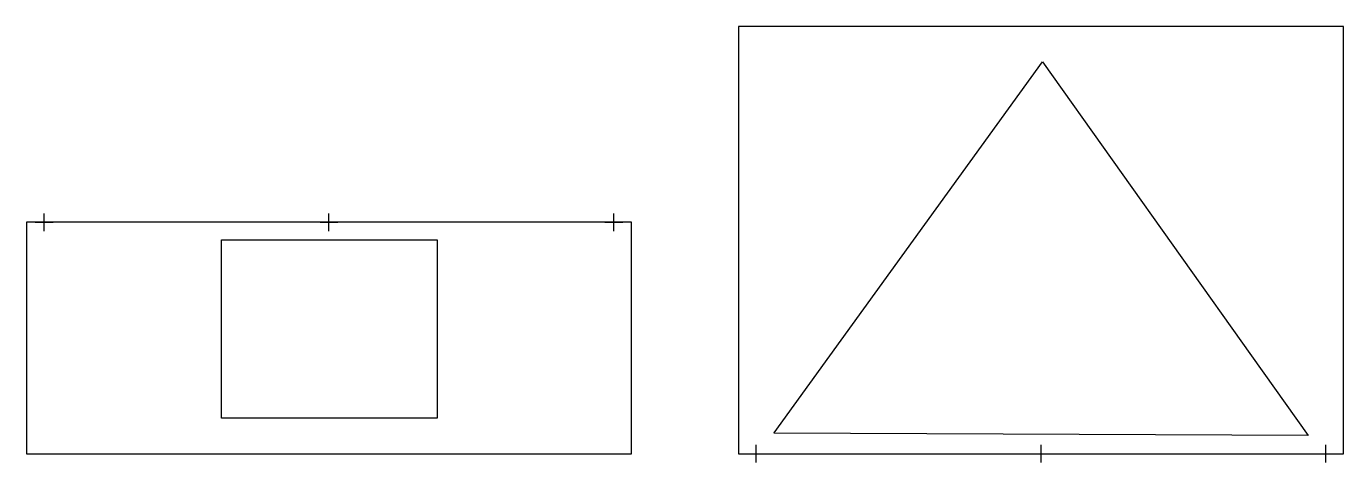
# Model space of a CAD drawing. Header units: inches. Extents: x 0 to 148, y -1 to 48.
import ezdxf

# ---------------------------------------------------------------- set-up
doc = ezdxf.new("R2010")
doc.units = ezdxf.units.IN
doc.header["$MEASUREMENT"] = 0
doc.layers.add('CUT', color=1, linetype='Continuous')
doc.layers.add('REG', color=5, linetype='Continuous')

msp = doc.modelspace()

# ---------------------------------------------------------------- linework, layer by layer
at = {"layer": 'CUT'}
for points in [[(80, 0), (148, 0), (148, 48), (80, 48)], [(137.63, 11), (137.63, 11), (144, 2.04), (84, 2.3), (84, 2.34), (90.27, 11), (90.27, 11), (114.16, 44)], [(0, 0), (68, 0), (68, 26), (0, 26)], [(21.93, 4), (21.93, 24.02), (46.15, 24.02), (46.15, 4)]]:
    msp.add_lwpolyline(points, close=True, dxfattribs=at)
at = {"layer": 'REG'}
for points in [[(2, 25), (2, 27)], [(34, 25), (34, 27)], [(66, 25), (66, 27)], [(1, 26), (3, 26)], [(33, 26), (35, 26)], [(65, 26), (67, 26)], [(81, 0), (83, 0)], [(82, -1), (82, 1)], [(113, 0), (115, 0)], [(114, -1), (114, 1)], [(145, 0), (147, 0)], [(146, -1), (146, 1)]]:
    msp.add_lwpolyline(points, dxfattribs=at)

doc.saveas('drawing.dxf')
